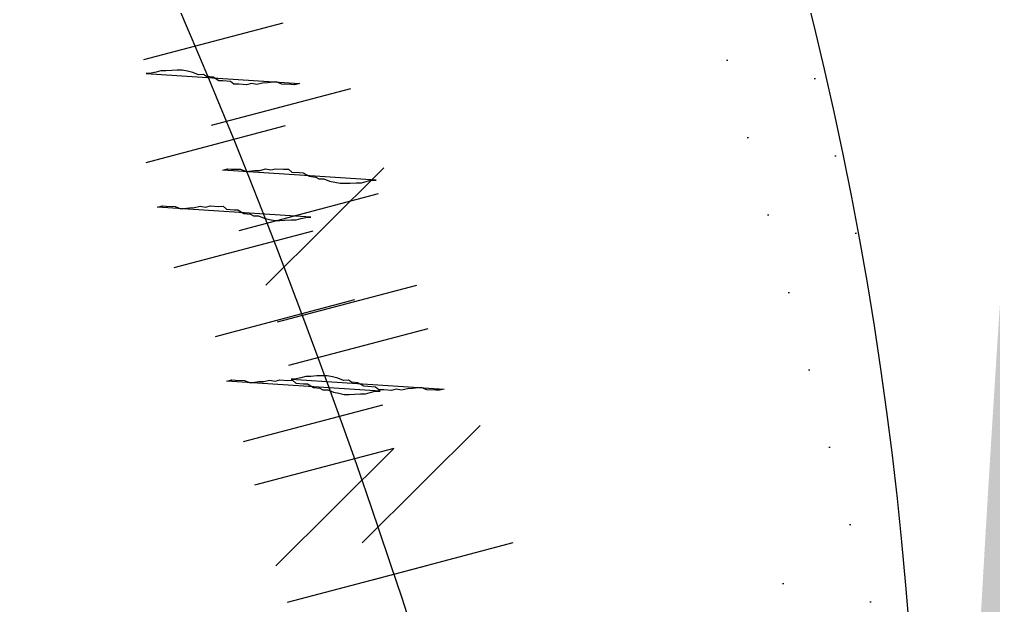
# Model space of a CAD drawing. Extents: x 3694 to 117786, y 20013 to 108631.
# Drawn here: x 83851 to 83987.1, y 31542.3 to 31624.2 of the extents above; entities that cross this region are included whole.
import ezdxf

# ---------------------------------------------------------------- set-up
doc = ezdxf.new("R2010")
doc.units = 0
doc.header["$LTSCALE"] = 1000
doc.header["$MEASUREMENT"] = 0
doc.layers.add('家具', color=253, linetype='Continuous')

msp = doc.modelspace()

# ---------------------------------------------------------------- hatches: boundary and pattern name
at = {"layer": '家具'}
h = msp.add_hatch(dxfattribs=at)
h.set_pattern_fill('DOTS', color=8, scale=335.2800000195158, angle=-90.0000000004169, style=0)
h.set_pattern_definition([(270, (111256.2397079756, 11180.68245890895), (20.9550000011435, -10.47750000076235), [0, -20.95500000121974])])
edge = h.paths.add_edge_path()
edge.add_spline(control_points=[(84027.15511742668, 30063.84951564836), (84028.97912367285, 30072.90548769323), (84030.76252983874, 30081.93599412007), (84036.19782185367, 30110.34287196791), (84039.63169860422, 30129.63373144667), (84045.57456561024, 30168.03593621969), (84048.03003279642, 30187.07571478691), (84052.62666024195, 30231.64739469883), (84054.50219399089, 30257.25210493359), (84059.26090707682, 30334.95599048382), (84061.28600784505, 30388.06087078954), (84068.19805183484, 30468.76317827896), (84071.1403265472, 30495.81551098994), (84077.21640674362, 30536.43465740776), (84079.51927136874, 30549.98101310478), (84084.80170846525, 30577.05204844833), (84087.80540463526, 30590.63939114895), (84095.16473866721, 30620.11476973094), (84099.59971871626, 30635.83967392898), (84107.30690558505, 30661.96974661946), (84110.51664513153, 30672.52040503118), (84113.69237292556, 30682.95887921815)], knot_values=[0.007594318894714291, 0.007594318894714291, 0.007594318894714291, 0.007594318894714291, 1.009331685129112, 1.009331685129112, 3.166903830014817, 3.166903830014817, 5.324475974900523, 5.324475974900523, 8.146713981276132, 8.146713981276132, 13.78698518195698, 13.78698518195698, 16.6071207822974, 16.6071207822974, 18.01718858246761, 18.01718858246761, 19.42725638263783, 19.42725638263783, 21.11840045899928, 21.11840045899928, 22.2881602581128, 22.2881602581128, 22.2881602581128, 22.2881602581128], degree=3, periodic=0)
edge.add_ellipse((82197.12121977049, 31244.76312479645), major_axis=(1412.244489370232, 1412.24448934968), ratio=0.9999999999999818, start_angle=-61.33743676422674, end_angle=-48.55714826964773)
edge.add_ellipse((82197.12121976868, 30996.93237551146), major_axis=(1412.244489349654, -1412.244489370206), ratio=0.9999999999999885, start_angle=48.5571482696466, end_angle=61.33743676426361)
edge.add_spline(control_points=[(84113.69237293181, 31558.73662106225), (84110.51664513799, 31569.17509524913), (84107.3069055916, 31579.72575366104), (84099.59971872343, 31605.85582635098), (84095.16473867482, 31621.58073054846), (84087.80540464369, 31651.05610912888), (84084.80170847401, 31664.64345182852), (84079.51927137827, 31691.71448716945), (84077.21640675348, 31705.26084286524), (84071.14032655783, 31745.87998927956), (84068.19805184573, 31772.93232198815), (84063.1088435566, 31832.35191666405), (84061.26726031283, 31864.61623504642), (84059.54576994648, 31896.48947440436)], knot_values=[0.007594318904541566, 0.007594318904541566, 0.007594318904541566, 0.007594318904541566, 1.177354118008585, 1.177354118008585, 2.868498194319651, 2.868498194319651, 4.278565994361959, 4.278565994361959, 5.688633794404266, 5.688633794404266, 8.508769394488882, 8.508769394488882, 11.91787256770212, 11.91787256770212, 11.91787256770212, 11.91787256770212], degree=3, periodic=0)
edge.add_ellipse((84053.77979636936, 31918.91794967945), major_axis=(16.37502602238737, 16.37502602214906), ratio=0.9999999999995666, start_angle=225.8035234418923, end_angle=239.417541532368, ccw=False)
edge.add_ellipse((83918.20968781575, 32282.87509823796), major_axis=(290.1065513958403, 290.1065513916184), ratio=0.9999999999994232, start_angle=234.5429178462428, end_angle=244.3434878472222, ccw=False)
edge.add_ellipse((84698.50685640321, 31759.47094113641), major_axis=(510.6161812611901, -510.6161812686211), ratio=0.9999999999999988, start_angle=215.5301837112753, end_angle=236.2784491778619)
edge.add_ellipse((88465.50364139216, 31287.66644057351), major_axis=(3173.045961268694, -3173.045961314871), ratio=1, start_angle=220.7753203818918, end_angle=231.6420249032678)
edge.add_ellipse((85006.45974289553, 30385.31873802359), major_axis=(756.0877006840558, 756.0877006730525), ratio=0.9999999999999949, start_angle=113.9930274311128, end_angle=139.4777875760855)
edge.add_ellipse((83926.80302405967, 30275.82137921937), major_axis=(20.77520892334281, -20.77520892364515), ratio=0.999999999999889, start_angle=29.349690518414718, end_angle=107.31395154978779, ccw=False)
edge.add_ellipse((83668.52300488591, 30519.22352959977), major_axis=(269.5263520541502, -269.5263520580726), ratio=0.9999999999999978, start_angle=326.06965526290503, end_angle=363.74867896470926, ccw=False)
edge.add_ellipse((83393.05868661722, 30299.26537327281), major_axis=(269.5447157622294, 269.5447157583069), ratio=0.9999999999729833, start_angle=289.4364312615882, end_angle=291.1525348597326, ccw=False)
edge.add_ellipse((83677.75923026488, 28632.01307467539), major_axis=(1063.437138946659, 1063.437138931183), ratio=0.9999999999999937, start_angle=35.30528515153998, end_angle=42.74492259143477, ccw=False)
edge.add_ellipse((83881.44646173222, 29903.69415923853), major_axis=(153.1024992126795, -153.1024992149076), ratio=0.999999999999859, start_angle=92.70420918075928, end_angle=121.7648417998393, ccw=False)
edge = h.paths.add_edge_path()
edge.add_ellipse((83967.43798243221, 29947.41788496872), major_axis=(59.6212863880511, 59.62128638718345), ratio=0.9999999999999157, start_angle=248.1334738211491, end_angle=277.7178630449272)
edge.add_ellipse((83918.64620866305, 29975.41144803368), major_axis=(99.19644208388807, 99.19644208244446), ratio=0.9999999999997502, start_angle=-79.30676778778508, end_angle=-64.31921627686972)
edge.add_ellipse((83793.84818723201, 31486.22295730763), major_axis=(1116.038544751136, -1116.038544767378), ratio=0.9999999999999984, start_angle=303.32411686118166, end_angle=324.37804893725087, ccw=False)
edge.add_spline(control_points=[(83474.4361509018, 29940.5645157935), (83474.2386856984, 29938.37796613926), (83473.38436068178, 29928.79117081313), (83472.7966154394, 29918.77873062686), (83471.94148317343, 29909.38010908476)], knot_values=[0, 0, 0, 0, 0.2418033642713523, 1.052830296575082, 1.052830296575082, 1.052830296575082, 1.052830296575082], degree=3, periodic=0)
edge.add_ellipse((83434.0292442984, 29912.68040538869), major_axis=(26.90938323546606, 26.90938323507446), ratio=0.9999999999999187, start_angle=238.7767705824798, end_angle=310.27284356007203, ccw=False)
edge.add_ellipse((83764.21182816158, 33919.22290212384), major_axis=(2868.19079716257, -2868.19079720431), ratio=0.999999999999999, start_angle=310.4593117003497, end_angle=318.3404531218047)
edge = h.paths.add_edge_path()
edge.add_ellipse((83967.43798244897, 32294.27761531368), major_axis=(59.62128638720404, -59.6212863880717), ratio=0.9999999999995934, start_angle=82.28213695507955, end_angle=111.8665261788591)
edge.add_ellipse((83764.21182812155, 28322.47259816152), major_axis=(2868.190797204475, 2868.190797162734), ratio=0.9999999999999925, start_angle=41.65954687821016, end_angle=49.54410408661445)
edge.add_ellipse((83433.85297564024, 32328.98011737374), major_axis=(26.90938323507334, -26.90938323546495), ratio=0.9999999999999033, start_angle=49.98346972011012, end_angle=121.3236457343994, ccw=False)
edge.add_spline(control_points=[(83471.7647325996, 32332.28594502531), (83472.10160479127, 32328.58941357072), (83472.37619424162, 32325.15364554651), (83472.62261993198, 32321.89144896292)], knot_values=[0, 0, 0, 0, 0.3189857557440551, 0.3189857557440551, 0.3189857557440551, 0.3189857557440551], degree=3, periodic=0)
edge.add_ellipse((83902.11064115842, 28776.02485493893), major_axis=(2525.631590593394, -2525.631590630149), ratio=0.9999999999999991, start_angle=132.8754075785099, end_angle=141.9062269296692, ccw=False)
edge = h.paths.add_edge_path()
edge.add_ellipse((83753.5508665897, 31858.42556464603), major_axis=(221.1621733467877, -221.1621733500064), ratio=0.9999999999999994, start_angle=219.8560000035077, end_angle=290.9319768433341)
edge.add_ellipse((83844.27380604482, 31598.98349199237), major_axis=(155.4479335059184, -155.4479335081807), ratio=0.9999999999999929, start_angle=231.8281592482279, end_angle=294.8810682384705)
edge.add_ellipse((83220.82232209203, 31223.88327474505), major_axis=(405.3237388022998, 405.3237387964011), ratio=0.9999999999999992, start_angle=285.52623263396157, end_angle=332.11357467867344, ccw=False)
edge.add_ellipse((83930.83496040059, 30642.74064309393), major_axis=(258.8230775317033, 258.8230775279367), ratio=0.9999999999999818, start_angle=80.19826500577827, end_angle=130.5062586859865)
edge.add_ellipse((83656.38910223376, 30409.27637132816), major_axis=(196.0891473893851, -196.0891473922387), ratio=0.9999999999999981, start_angle=154.0384846775883, end_angle=216.6923729745889)
edge.add_ellipse((83742.31999035792, 29953.04518182699), major_axis=(433.6778078819464, 433.6778078756351), ratio=0.999999999999949, start_angle=80.98112304628877, end_angle=109.8781780001218)
edge.add_ellipse((98874.49023999237, 31069.66315227786), major_axis=(11109.22604682503, 11109.22604666336), ratio=0.9999999999995928, start_angle=138.1241672681158, end_angle=138.7143909774701)
edge.add_spline(control_points=[(83196.67458397562, 30051.86996501972), (83203.70190761602, 30051.42830050935), (83210.84735139846, 30051.32810774105), (83218.35348012175, 30051.60857363947)], knot_values=[2.293510373809953, 2.293510373809953, 2.293510373809953, 2.293510373809953, 2.979732802934619, 2.979732802934619, 2.979732802934619, 2.979732802934619], degree=3, periodic=0)
edge.add_spline(control_points=[(83218.35348012175, 30051.60857363947), (83222.57265282645, 30051.76622268945), (83233.92762974976, 30052.49451053924), (83249.9028957067, 30054.55284509757), (83246.24242323764, 30068.29956438962), (83249.98165012314, 30072.0753370373), (83252.75826761083, 30073.65261044333)], knot_values=[2.979732802934619, 2.979732802934619, 2.979732802934619, 2.979732802934619, 3.36545639614831, 3.990521829336836, 4.278466320926378, 4.605763273049225, 4.605763273049225, 4.605763273049225, 4.605763273049225], degree=3, periodic=0)
edge.add_spline(control_points=[(83252.75826761083, 30073.65261044333), (83255.54464780063, 30075.23542960778), (83259.12399357097, 30076.38384293904), (83262.70333934149, 30077.53225627031)], knot_values=[4.605763273049225, 4.605763273049225, 4.605763273049225, 4.605763273049225, 4.934211014792284, 4.934211014792284, 4.934211014792284, 4.934211014792284], degree=3, periodic=0)
edge.add_ellipse((83677.75923026488, 28632.01307467539), major_axis=(1063.437138946965, 1063.437138931489), ratio=0.9999999999998375, start_angle=52.795632896919415, end_angle=61.02050574382298, ccw=False)
edge.add_ellipse((83606.43853596541, 30391.82192870189), major_axis=(212.5834902204784, 212.5834902173847), ratio=0.9999999999999212, start_angle=165.6335501199894, end_angle=198.8130742464472, ccw=False)
edge.add_ellipse((83606.53529219133, 30073.20208772484), major_axis=(217.1797520395243, -217.1797520426849), ratio=0.9999999999998674, start_angle=151.0252170128921, end_angle=192.4102655699839, ccw=False)
edge.add_ellipse((83958.57061230812, 30199.8162238651), major_axis=(331.0872910126342, -331.0872910174525), ratio=0.9999999999999813, start_angle=177.8463850309959, end_angle=203.8962665094932, ccw=False)
edge.add_ellipse((83391.45132926984, 30184.46120221519), major_axis=(308.6143108828238, 308.6143108783327), ratio=0.99999999999966, start_angle=2.0533838449994732, end_angle=10.260448050109005, ccw=False)
edge.add_spline(control_points=[(83688.80962410086, 30503.93519216686), (83697.76162831933, 30496.88594257535), (83720.20407128055, 30479.21365623382), (83710.42763319172, 30542.4570108064), (83733.44099475267, 30577.51144562587), (83760.66692495726, 30637.11177086852), (83728.07013237603, 30702.74252196374), (83747.31235151888, 30784.50807644733), (83763.24835103104, 30871.3387227628), (83822.93104365663, 30907.47544095397), (83831.5542470285, 30963.01912850196), (83864.4119503361, 30951.19898152208), (83865.89797450964, 30968.36456537583), (83866.57851991047, 30977.30063957456)], knot_values=[28.72622828787619, 28.72622828787619, 28.72622828787619, 28.72622828787619, 29.65137003608691, 31.04553471454428, 32.97090723718488, 34.80045963000916, 37.53798117998499, 40.13244696109814, 43.73799823656201, 46.29924793153518, 47.53881564063179, 48.20545028199999, 48.98405692497199, 48.98405692497199, 48.98405692497199, 48.98405692550385], degree=3, periodic=0)
edge.add_ellipse((77579.6898859512, 31139.0403968073), major_axis=(4446.972478297195, 4446.972478232476), ratio=0.9999999999999976, start_angle=-46.47369586912973, end_angle=-42.84626635100496)
edge.add_spline(control_points=[(83864.21607810677, 31375.38545175377), (83862.81395455799, 31389.27132053718), (83859.6371019301, 31413.7790503848), (83816.06914233156, 31444.79300325448), (83795.3408773722, 31513.37248249469), (83759.8912261637, 31577.01717162506), (83771.15279836346, 31648.50423551207), (83734.39387655049, 31671.15767597621), (83702.0344097513, 31758.01166092785), (83701.46360967551, 31736.77296732064)], knot_values=[0, 0, 0, 1.163513729807164e-12, 1.426783815582302, 2.507845637052222, 5.446644405802077, 8.794161911986935, 10.36550993041577, 12.19506232323765, 14.47634677036475, 14.47634677036475, 14.47634677036475, 14.47634677036475], degree=3, periodic=0)
edge.add_ellipse((84094.56320862369, 31991.15514800607), major_axis=(331.0872910126524, -331.0872910174706), ratio=0.9999999999999547, start_angle=233.1899730444863, end_angle=257.9076692015958, ccw=False)
edge.add_ellipse((83779.72798511799, 32193.24123886909), major_axis=(217.1797520395305, -217.179752042691), ratio=0.9999999999999556, start_angle=244.6759739839959, end_angle=286.0610225410798, ccw=False)
edge.add_ellipse((83708.42717162543, 31882.70169803538), major_axis=(212.5834902213945, 212.5834902183008), ratio=0.9999999999956851, start_angle=85.14470269029368, end_angle=91.45268943398088, ccw=False)
edge.add_ellipse((83674.22219581134, 33494.59638257384), major_axis=(983.7752406303243, 983.7752406160079), ratio=0.9999999999998531, start_angle=208.0880272447276, end_angle=218.4118439115923, ccw=False)
edge.add_spline(control_points=[(83269.4992919237, 32163.49652937126), (83263.98926071734, 32165.30407445101), (83258.47922951086, 32167.11161953051), (83255.89064627368, 32170.49494394559)], knot_values=[4.42752981046754, 4.42752981046754, 4.42752981046754, 4.42752981046754, 4.934211014792284, 4.934211014792284, 4.934211014792284, 4.934211014792284], degree=3, periodic=0)
edge.add_ellipse((83748.31931969017, 32290.21585165175), major_axis=(358.3427787335385, -358.3427787387537), ratio=0.999999999999975, start_angle=238.6648212037559, end_angle=277.816367146285)
h = msp.add_hatch(dxfattribs=at)
h.set_pattern_fill('DOTS', color=8, scale=178.8160000104085, angle=-75.1759974043995, style=0)
h.set_pattern_definition([(284.8240025956005, (101930.3206023975, 25839.52536070513), (12.23371532698228, -2.542622527339587), [0, -11.17600000065051])])
edge = h.paths.add_edge_path(flags=17)
edge.add_ellipse((83915.62981252049, 31730.58627199109), major_axis=(23.25952561864903, -23.25952561898754), ratio=0.9999999999999228, start_angle=217.598370494964, end_angle=267.39462829812675, ccw=False)
edge.add_ellipse((83799.73789889604, 31750.4089484049), major_axis=(59.90464916629421, -59.904649167166), ratio=0.9999999999998661, start_angle=350.65844968254294, end_angle=394.3991949743683, ccw=False)
edge.add_ellipse((83849.138360295, 31728.17319147437), major_axis=(32.94986328232057, 32.94986328184105), ratio=0.9999999999998382, start_angle=224.9828587922299, end_angle=289.9024488496004)
edge = h.paths.add_edge_path(flags=17)
edge.add_ellipse((83207.05595517361, 31455.31930615301), major_axis=(481.3748926390635, 481.3748926320582), ratio=0.9999999999840347, start_angle=-26.32292343229813, end_angle=-25.58827127859119)
edge.add_ellipse((83794.32111939648, 31678.83935765269), major_axis=(38.80003682682761, 38.80003682626296), ratio=0.9999999999999831, start_angle=246.3633945223265, end_angle=317.8577408210059, ccw=False)
edge.add_ellipse((83821.56431250731, 31607.61200826323), major_axis=(15.1275844016591, 15.12758440143895), ratio=0.9999999999999909, start_angle=-72.18619439915022, end_angle=64.8217797418078, ccw=False)
edge.add_ellipse((83764.82679824397, 31647.85884447667), major_axis=(64.19840911891373, -64.19840911984801), ratio=0.9999999999999908, start_angle=11.56752916311502, end_angle=61.28906160823021)
edge = h.paths.add_edge_path()
edge.add_ellipse((83592.24240027044, 31627.52820375546), major_axis=(242.0371122325546, 242.0371122290323), ratio=0.9999999999999688, start_angle=-23.32578200306534, end_angle=26.28458598788795)
edge.add_spline(control_points=[(83702.07293561044, 31951.72132660186), (83692.71217799248, 31956.0519338774), (83680.79916457439, 31961.56330215422), (83673.93766403718, 31953.92469717807), (83672.67877563045, 31951.94689659881)], knot_values=[0, 0, 0, 0, 1.42238482592121, 1.810204922351612, 1.810204922351612, 1.810204922351612, 1.810204922351612], degree=3, periodic=0)
edge.add_ellipse((83207.05595517175, 31455.31930614907), major_axis=(481.3748926368416, -481.3748926438469), ratio=0.9999999999996101, start_angle=87.25263749308863, end_angle=91.84549474957328, ccw=False)
edge.add_ellipse((83621.54412058307, 31620.82363230697), major_axis=(216.101930992935, -216.1019309960799), ratio=0.999999999999946, start_angle=66.89079912288321, end_angle=117.98945326683679, ccw=False)
edge.add_ellipse((83489.29364028259, 31518.73533961386), major_axis=(331.3486877307134, -331.3486877355354), ratio=0.9999999999999956, start_angle=389.56745048290304, end_angle=432.4529716565977, ccw=False)
edge.add_ellipse((82955.30205373213, 31231.72734627457), major_axis=(706.3772336421002, 706.3772336318206), ratio=0.999999999999835, start_angle=321.74637887917953, end_angle=324.3508728240508, ccw=False)
edge.add_spline(control_points=[(83947.35334494644, 31349.08077827209), (83950.99127603725, 31349.8726737636), (83961.3402754271, 31354.84629366959), (83961.14337494528, 31366.88940734412), (83961.01044966414, 31375.01957674251)], knot_values=[0, 0, 0, 0, 0.5819764206049407, 1.791185280154921, 1.791185280154921, 1.791185280154921, 1.791185280154921], degree=3, periodic=0)
edge.add_ellipse((83462.2939968181, 31501.17512072726), major_axis=(363.7535715381563, -363.75357154345), ratio=0.9999999999999976, start_angle=30.80422389370577, end_angle=74.43044399808288)
edge = h.paths.add_edge_path()
edge.add_spline(control_points=[(83919.16747991685, 31361.95295412977), (83924.71029890522, 31356.17340090391), (83932.41499391987, 31348.13963775611), (83944.23791630901, 31348.40261977217), (83947.35334494644, 31349.08077827209)], knot_values=[1.791185280154921, 1.791185280154921, 1.791185280154921, 1.791185280154921, 3.069002213139684, 3.567391534373676, 3.567391534373676, 3.567391534373676, 3.567391534373676], degree=3, periodic=0)
edge.add_ellipse((82955.30205373213, 31231.72734627457), major_axis=(706.3772336330672, -706.3772336433472), ratio=0.9999999999993391, start_angle=51.74637887920161, end_angle=54.3508728240713)
edge.add_ellipse((84171.30911121039, 31718.00717255292), major_axis=(281.0686011704004, 281.06860116631), ratio=0.9999999999999862, start_angle=145.8922033348512, end_angle=189.5904192882054, ccw=False)
edge.add_ellipse((84134.95931668357, 31878.80923212507), major_axis=(300.7962628500164, -300.7962628543937), ratio=0.9999999999999934, start_angle=220.3807436132537, end_angle=258.6817611968143, ccw=False)
edge.add_ellipse((83207.05595517175, 31455.31930614907), major_axis=(481.3748926436614, 481.3748926366562), ratio=0.9999999999988527, start_angle=-2.747362506916546, end_angle=1.845494749579979)
edge.add_spline(control_points=[(83672.67877563045, 31951.94689659881), (83670.7682956029, 31948.94540060849), (83666.44093490654, 31937.43746561979), (83665.9334028257, 31927.13565536305), (83665.59291166172, 31920.22441664818)], knot_values=[1.810204922351612, 1.810204922351612, 1.810204922351612, 1.810204922351612, 2.398757922429805, 3.598446597238173, 3.598446597238173, 3.598446597238173, 3.598446597238173], degree=3, periodic=0)
edge.add_ellipse((84053.761270296, 31900.89123252807), major_axis=(274.8167086033953, 274.816708599396), ratio=0.9999999999999963, start_angle=132.1486721113125, end_angle=176.9724953827164)
edge.add_ellipse((84068.80572461258, 31626.93712479176), major_axis=(215.1838922624627, 215.1838922593312), ratio=0.9999999999999789, start_angle=132.3564968236814, end_angle=195.5463068146161)

# ---------------------------------------------------------------- linework, layer by layer
at = {"layer": '家具', "color": 8, "linetype": 'Continuous'}
for p, q in [((83868.3762204216, 31618.58634015521, 1.41431932393393e-09), (83887.83815218111, 31623.73712751903, 1.41431932393393e-09)), ((83868.3762204216, 31618.58634015521, 1.41431932393393e-09), (83887.83815218111, 31623.73712751903, 1.41431932393393e-09)), ((83868.3762204216, 31618.58634015521, 1.41431932393393e-09), (83887.83815218111, 31623.73712751903, 1.41431932393393e-09)), ((83868.3762204216, 31618.58634015521, 1.41431932393393e-09), (83887.83815218111, 31623.73712751903, 1.41431932393393e-09)), ((83897.21881358713, 31614.5213601016, 1.41431932393393e-09), (83877.75688182775, 31609.37057273759, 1.41431932393393e-09)), ((83897.21881358713, 31614.5213601016, 1.41431932393393e-09), (83877.75688182775, 31609.37057273759, 1.41431932393393e-09)), ((83897.21881358713, 31614.5213601016, 1.41431932393393e-09), (83877.75688182775, 31609.37057273759, 1.41431932393393e-09)), ((83897.21881358713, 31614.5213601016, 1.41431932393393e-09), (83877.75688182775, 31609.37057273759, 1.41431932393393e-09)), ((83888.09674341847, 31609.32728561013, 1.41431932393393e-09), (83868.63481165897, 31604.17649824632, 1.41431932393393e-09)), ((83888.09674341847, 31609.32728561013, 1.41431932393393e-09), (83868.63481165897, 31604.17649824632, 1.41431932393393e-09)), ((83888.09674341847, 31609.32728561013, 1.41431932393393e-09), (83868.63481165897, 31604.17649824632, 1.41431932393393e-09)), ((83888.09674341847, 31609.32728561013, 1.41431932393393e-09), (83868.63481165897, 31604.17649824632, 1.41431932393393e-09)), ((83901.86716449332, 31603.44681926878, 1.41431932393393e-09), (83885.37899636719, 31587.05984978133, 1.41431932393393e-09)), ((83901.86716449332, 31603.44681926878, 1.41431932393393e-09), (83885.37899636719, 31587.05984978133, 1.41431932393393e-09)), ((83901.86716449332, 31603.44681926878, 1.41431932393393e-09), (83885.37899636719, 31587.05984978133, 1.41431932393393e-09)), ((83901.1075814153, 31599.82789117099, 1.41431932393393e-09), (83881.64564965581, 31594.67710380695, 1.41431932393393e-09)), ((83901.1075814153, 31599.82789117099, 1.41431932393393e-09), (83881.64564965581, 31594.67710380695, 1.41431932393393e-09)), ((83901.1075814153, 31599.82789117099, 1.41431932393393e-09), (83881.64564965581, 31594.67710380695, 1.41431932393393e-09)), ((83901.1075814153, 31599.82789117099, 1.41431932393393e-09), (83881.64564965581, 31594.67710380695, 1.41431932393393e-09)), ((83891.98551124663, 31594.63381667949, 1.41431932393393e-09), (83872.52357948713, 31589.48302931567, 1.41431932393393e-09)), ((83891.98551124663, 31594.63381667949, 1.41431932393393e-09), (83872.52357948713, 31589.48302931567, 1.41431932393393e-09)), ((83891.98551124663, 31594.63381667949, 1.41431932393393e-09), (83872.52357948713, 31589.48302931567, 1.41431932393393e-09)), ((83891.98551124663, 31594.63381667949, 1.41431932393393e-09), (83872.52357948713, 31589.48302931567, 1.41431932393393e-09)), ((83887.02635696066, 31581.94666240409, 1.41431932393393e-09), (83906.48828872017, 31587.09744976791, 1.41431932393393e-09)), ((83887.02635696066, 31581.94666240409, 1.41431932393393e-09), (83906.48828872017, 31587.09744976791, 1.41431932393393e-09)), ((83887.02635696066, 31581.94666240409, 1.41431932393393e-09), (83906.48828872017, 31587.09744976791, 1.41431932393393e-09)), ((83887.02635696066, 31581.94666240409, 1.41431932393393e-09), (83906.48828872017, 31587.09744976791, 1.41431932393393e-09)), ((83897.78859113049, 31585.02874601475, 1.41431932393393e-09), (83878.32665937098, 31579.87795865094, 1.41431932393393e-09)), ((83897.78859113049, 31585.02874601475, 1.41431932393393e-09), (83878.32665937098, 31579.87795865094, 1.41431932393393e-09)), ((83897.78859113049, 31585.02874601475, 1.41431932393393e-09), (83878.32665937098, 31579.87795865094, 1.41431932393393e-09)), ((83897.78859113049, 31585.02874601475, 1.41431932393393e-09), (83878.32665937098, 31579.87795865094, 1.41431932393393e-09)), ((83888.62761430164, 31575.8964104915, 1.41431932393393e-09), (83908.08954606115, 31581.04719785531, 1.41431932393393e-09)), ((83888.62761430164, 31575.8964104915, 1.41431932393393e-09), (83908.08954606115, 31581.04719785531, 1.41431932393393e-09)), ((83888.62761430164, 31575.8964104915, 1.41431932393393e-09), (83908.08954606115, 31581.04719785531, 1.41431932393393e-09)), ((83888.62761430164, 31575.8964104915, 1.41431932393393e-09), (83908.08954606115, 31581.04719785531, 1.41431932393393e-09)), ((83901.67735895854, 31570.33527708414, 1.41431932393393e-09), (83882.21542719913, 31565.18448972036, 1.41431932393393e-09)), ((83901.67735895854, 31570.33527708414, 1.41431932393393e-09), (83882.21542719913, 31565.18448972036, 1.41431932393393e-09)), ((83901.67735895854, 31570.33527708414, 1.41431932393393e-09), (83882.21542719913, 31565.18448972036, 1.41431932393393e-09)), ((83901.67735895854, 31570.33527708414, 1.41431932393393e-09), (83882.21542719913, 31565.18448972036, 1.41431932393393e-09)), ((83915.33325794186, 31567.47540198592, 1.41431932393393e-09), (83898.84508981573, 31551.08843249866, 1.41431932393393e-09)), ((83915.33325794186, 31567.47540198592, 1.41431932393393e-09), (83898.84508981573, 31551.08843249866, 1.41431932393393e-09)), ((83915.33325794186, 31567.47540198592, 1.41431932393393e-09), (83898.84508981573, 31551.08843249866, 1.41431932393393e-09)), ((83903.27861629949, 31564.28502517156, 1.41431932393393e-09), (83883.81668454008, 31559.13423780774, 1.41431932393393e-09)), ((83903.27861629949, 31564.28502517156, 1.41431932393393e-09), (83883.81668454008, 31559.13423780774, 1.41431932393393e-09)), ((83903.27861629949, 31564.28502517156, 1.41431932393393e-09), (83883.81668454008, 31559.13423780774, 1.41431932393393e-09)), ((83903.27861629949, 31564.28502517156, 1.41431932393393e-09), (83883.81668454008, 31559.13423780774, 1.41431932393393e-09)), ((83903.27861629949, 31564.28502517156, 1.41431932393393e-09), (83886.79044817336, 31547.89805568429, 1.41431932393393e-09)), ((83903.27861629949, 31564.28502517156, 1.41431932393393e-09), (83886.79044817336, 31547.89805568429, 1.41431932393393e-09)), ((83903.27861629949, 31564.28502517156, 1.41431932393393e-09), (83886.79044817336, 31547.89805568429, 1.41431932393393e-09)), ((83900.4924504092, 31545.97524512123, 1.41431932393393e-09), (83919.95438216864, 31551.12603248523, 1.41431932393393e-09)), ((83900.4924504092, 31545.97524512123, 1.41431932393393e-09), (83919.95438216864, 31551.12603248523, 1.41431932393393e-09)), ((83900.4924504092, 31545.97524512123, 1.41431932393393e-09), (83919.95438216864, 31551.12603248523, 1.41431932393393e-09)), ((83900.4924504092, 31545.97524512123, 1.41431932393393e-09), (83919.95438216864, 31551.12603248523, 1.41431932393393e-09)), ((83888.43780876683, 31542.78486830705, 1.41431932393393e-09), (83907.89974052634, 31547.93565567087, 1.41431932393393e-09)), ((83888.43780876683, 31542.78486830705, 1.41431932393393e-09), (83907.89974052634, 31547.93565567087, 1.41431932393393e-09)), ((83888.43780876683, 31542.78486830705, 1.41431932393393e-09), (83907.89974052634, 31547.93565567087, 1.41431932393393e-09)), ((83888.43780876683, 31542.78486830705, 1.41431932393393e-09), (83907.89974052634, 31547.93565567087, 1.41431932393393e-09))]:
    msp.add_line(p, q, dxfattribs=at)
for points in [[(83890.08242872007, 31615.25726730261), (83889.42208693993, 31615.08250150137), (83888.88313915448, 31615.11651259565), (83887.64015813851, 31615.14084333361), (83886.84874200751, 31615.46133386756), (83885.65031676355, 31615.32080791154), (83884.94628353306, 31615.31112755524), (83884.12085630778, 31615.09267030385), (83883.37336037807, 31615.247211071), (83882.71301859793, 31615.07244526979), (83881.635123027, 31615.14046745791), (83880.93108979664, 31615.13078710177), (83880.46984455557, 31615.53866053627), (83879.39194898476, 31615.6066827246), (83878.8530011993, 31615.64069381866), (83878.01789361791, 31616.12626979775), (83877.10508349203, 31616.23798343625), (83876.68752970133, 31616.48077142577), (83875.98349647084, 31616.47109106947), (83875.19208033972, 31616.79158160345), (83874.44435565898, 31616.94698669227), (83873.6966309782, 31617.10239178111), (83872.99259774771, 31617.09271142501), (83872.28856451722, 31617.08303106891), (83871.42031016345, 31617.0298880134), (83870.71627693296, 31617.0202076573), (83870.05593515272, 31616.84544185605), (83869.39559337258, 31616.67067605481), (83868.69156014209, 31616.66099569872)], [(83890.08242872007, 31615.25726730261), (83889.42208693993, 31615.08250150137), (83888.88313915448, 31615.11651259565), (83887.64015813851, 31615.14084333361), (83886.84874200751, 31615.46133386756), (83885.65031676355, 31615.32080791154), (83884.94628353306, 31615.31112755524), (83884.12085630778, 31615.09267030385), (83883.37336037807, 31615.247211071), (83882.71301859793, 31615.07244526979), (83881.635123027, 31615.14046745791), (83880.93108979664, 31615.13078710177), (83880.46984455557, 31615.53866053627), (83879.39194898476, 31615.6066827246), (83878.8530011993, 31615.64069381866), (83878.01789361791, 31616.12626979775), (83877.10508349203, 31616.23798343625), (83876.68752970133, 31616.48077142577), (83875.98349647084, 31616.47109106947), (83875.19208033972, 31616.79158160345), (83874.44435565898, 31616.94698669227), (83873.6966309782, 31617.10239178111), (83872.99259774771, 31617.09271142501), (83872.28856451722, 31617.08303106891), (83871.42031016345, 31617.0298880134), (83870.71627693296, 31617.0202076573), (83870.05593515272, 31616.84544185605), (83869.39559337258, 31616.67067605481), (83868.69156014209, 31616.66099569872)], [(83890.08242872007, 31615.25726730261), (83889.42208693993, 31615.08250150137), (83888.88313915448, 31615.11651259565), (83887.64015813851, 31615.14084333361), (83886.84874200751, 31615.46133386756), (83885.65031676355, 31615.32080791154), (83884.94628353306, 31615.31112755524), (83884.12085630778, 31615.09267030385), (83883.37336037807, 31615.247211071), (83882.71301859793, 31615.07244526979), (83881.635123027, 31615.14046745791), (83880.93108979664, 31615.13078710177), (83880.46984455557, 31615.53866053627), (83879.39194898476, 31615.6066827246), (83878.8530011993, 31615.64069381866), (83878.01789361791, 31616.12626979775), (83877.10508349203, 31616.23798343625), (83876.68752970133, 31616.48077142577), (83875.98349647084, 31616.47109106947), (83875.19208033972, 31616.79158160345), (83874.44435565898, 31616.94698669227), (83873.6966309782, 31617.10239178111), (83872.99259774771, 31617.09271142501), (83872.28856451722, 31617.08303106891), (83871.42031016345, 31617.0298880134), (83870.71627693296, 31617.0202076573), (83870.05593515272, 31616.84544185605), (83869.39559337258, 31616.67067605481), (83868.69156014209, 31616.66099569872)], [(83890.08242872007, 31615.25726730261), (83889.42208693993, 31615.08250150137), (83888.88313915448, 31615.11651259565), (83887.64015813851, 31615.14084333361), (83886.84874200751, 31615.46133386756), (83885.65031676355, 31615.32080791154), (83884.94628353306, 31615.31112755524), (83884.12085630778, 31615.09267030385), (83883.37336037807, 31615.247211071), (83882.71301859793, 31615.07244526979), (83881.635123027, 31615.14046745791), (83880.93108979664, 31615.13078710177), (83880.46984455557, 31615.53866053627), (83879.39194898476, 31615.6066827246), (83878.8530011993, 31615.64069381866), (83878.01789361791, 31616.12626979775), (83877.10508349203, 31616.23798343625), (83876.68752970133, 31616.48077142577), (83875.98349647084, 31616.47109106947), (83875.19208033972, 31616.79158160345), (83874.44435565898, 31616.94698669227), (83873.6966309782, 31617.10239178111), (83872.99259774771, 31617.09271142501), (83872.28856451722, 31617.08303106891), (83871.42031016345, 31617.0298880134), (83870.71627693296, 31617.0202076573), (83870.05593515272, 31616.84544185605), (83869.39559337258, 31616.67067605481), (83868.69156014209, 31616.66099569872)], [(83879.40137311685, 31603.15696402337), (83880.06171489712, 31603.33172982461), (83880.60066268247, 31603.29771873055), (83881.8436436984, 31603.27338799259), (83882.63505982954, 31602.95289745864), (83883.83434939513, 31603.09365216579), (83884.53838262564, 31603.1033325219), (83885.3638098508, 31603.32178977352), (83886.1113057805, 31603.16724900611), (83886.77164756074, 31603.34201480734), (83887.84954313157, 31603.27399261923), (83888.55357636206, 31603.28367297533), (83889.01482160314, 31602.87579954087), (83890.09185285227, 31602.8075486016), (83890.63080063775, 31602.77353750735), (83891.46590821914, 31602.28796152845), (83892.37871834492, 31602.17624788976), (83892.79627213562, 31601.93345990041), (83893.5003053661, 31601.94314025651), (83894.29172149723, 31601.62264972255), (83895.03944617797, 31601.46724463371), (83895.7871708587, 31601.31183954486), (83896.49120408921, 31601.321519901), (83897.1952373197, 31601.33120025729), (83898.06435599526, 31601.38457206374), (83898.76838922575, 31601.39425241984), (83899.42873100586, 31601.56901822108), (83900.0890727861, 31601.74378402232), (83900.79310601662, 31601.75346437839)], [(83879.40137311685, 31603.15696402337), (83880.06171489712, 31603.33172982461), (83880.60066268247, 31603.29771873055), (83881.8436436984, 31603.27338799259), (83882.63505982954, 31602.95289745864), (83883.83434939513, 31603.09365216579), (83884.53838262564, 31603.1033325219), (83885.3638098508, 31603.32178977352), (83886.1113057805, 31603.16724900611), (83886.77164756074, 31603.34201480734), (83887.84954313157, 31603.27399261923), (83888.55357636206, 31603.28367297533), (83889.01482160314, 31602.87579954087), (83890.09185285227, 31602.8075486016), (83890.63080063775, 31602.77353750735), (83891.46590821914, 31602.28796152845), (83892.37871834492, 31602.17624788976), (83892.79627213562, 31601.93345990041), (83893.5003053661, 31601.94314025651), (83894.29172149723, 31601.62264972255), (83895.03944617797, 31601.46724463371), (83895.7871708587, 31601.31183954486), (83896.49120408921, 31601.321519901), (83897.1952373197, 31601.33120025729), (83898.06435599526, 31601.38457206374), (83898.76838922575, 31601.39425241984), (83899.42873100586, 31601.56901822108), (83900.0890727861, 31601.74378402232), (83900.79310601662, 31601.75346437839)], [(83879.40137311685, 31603.15696402337), (83880.06171489712, 31603.33172982461), (83880.60066268247, 31603.29771873055), (83881.8436436984, 31603.27338799259), (83882.63505982954, 31602.95289745864), (83883.83434939513, 31603.09365216579), (83884.53838262564, 31603.1033325219), (83885.3638098508, 31603.32178977352), (83886.1113057805, 31603.16724900611), (83886.77164756074, 31603.34201480734), (83887.84954313157, 31603.27399261923), (83888.55357636206, 31603.28367297533), (83889.01482160314, 31602.87579954087), (83890.09185285227, 31602.8075486016), (83890.63080063775, 31602.77353750735), (83891.46590821914, 31602.28796152845), (83892.37871834492, 31602.17624788976), (83892.79627213562, 31601.93345990041), (83893.5003053661, 31601.94314025651), (83894.29172149723, 31601.62264972255), (83895.03944617797, 31601.46724463371), (83895.7871708587, 31601.31183954486), (83896.49120408921, 31601.321519901), (83897.1952373197, 31601.33120025729), (83898.06435599526, 31601.38457206374), (83898.76838922575, 31601.39425241984), (83899.42873100586, 31601.56901822108), (83900.0890727861, 31601.74378402232), (83900.79310601662, 31601.75346437839)], [(83879.40137311685, 31603.15696402337), (83880.06171489712, 31603.33172982461), (83880.60066268247, 31603.29771873055), (83881.8436436984, 31603.27338799259), (83882.63505982954, 31602.95289745864), (83883.83434939513, 31603.09365216579), (83884.53838262564, 31603.1033325219), (83885.3638098508, 31603.32178977352), (83886.1113057805, 31603.16724900611), (83886.77164756074, 31603.34201480734), (83887.84954313157, 31603.27399261923), (83888.55357636206, 31603.28367297533), (83889.01482160314, 31602.87579954087), (83890.09185285227, 31602.8075486016), (83890.63080063775, 31602.77353750735), (83891.46590821914, 31602.28796152845), (83892.37871834492, 31602.17624788976), (83892.79627213562, 31601.93345990041), (83893.5003053661, 31601.94314025651), (83894.29172149723, 31601.62264972255), (83895.03944617797, 31601.46724463371), (83895.7871708587, 31601.31183954486), (83896.49120408921, 31601.321519901), (83897.1952373197, 31601.33120025729), (83898.06435599526, 31601.38457206374), (83898.76838922575, 31601.39425241984), (83899.42873100586, 31601.56901822108), (83900.0890727861, 31601.74378402232), (83900.79310601662, 31601.75346437839)], [(83870.27930294821, 31597.96288953209), (83870.93964472835, 31598.13765533333), (83871.47859251383, 31598.10364423908), (83872.72157352977, 31598.07931350113), (83873.5129896608, 31597.75882296737), (83874.71227922647, 31597.89957767433), (83875.41631245687, 31597.90925803062), (83876.24173968214, 31598.12771528202), (83876.98923561187, 31597.97317451483), (83877.64957739209, 31598.14794031607), (83878.72747296293, 31598.07991812776), (83879.43150619342, 31598.08959848406), (83879.89275143437, 31597.6817250496), (83880.96978268353, 31597.61347411013), (83881.50873046901, 31597.57946301607), (83882.34383805036, 31597.09388703717), (83883.25664817628, 31596.98217339849), (83883.67420196693, 31596.73938540914), (83884.37823519742, 31596.74906576523), (83885.16965132854, 31596.42857523128), (83885.9173760093, 31596.27317014243), (83886.66510069004, 31596.11776505359), (83887.36913392055, 31596.12744540972), (83888.07316715104, 31596.13712576601), (83888.94228582658, 31596.19049757246), (83889.64631905706, 31596.20017792857), (83890.3066608372, 31596.37494372981), (83890.96700261744, 31596.54970953105), (83891.67103584783, 31596.55938988712)], [(83870.27930294821, 31597.96288953209), (83870.93964472835, 31598.13765533333), (83871.47859251383, 31598.10364423908), (83872.72157352977, 31598.07931350113), (83873.5129896608, 31597.75882296737), (83874.71227922647, 31597.89957767433), (83875.41631245687, 31597.90925803062), (83876.24173968214, 31598.12771528202), (83876.98923561187, 31597.97317451483), (83877.64957739209, 31598.14794031607), (83878.72747296293, 31598.07991812776), (83879.43150619342, 31598.08959848406), (83879.89275143437, 31597.6817250496), (83880.96978268353, 31597.61347411013), (83881.50873046901, 31597.57946301607), (83882.34383805036, 31597.09388703717), (83883.25664817628, 31596.98217339849), (83883.67420196693, 31596.73938540914), (83884.37823519742, 31596.74906576523), (83885.16965132854, 31596.42857523128), (83885.9173760093, 31596.27317014243), (83886.66510069004, 31596.11776505359), (83887.36913392055, 31596.12744540972), (83888.07316715104, 31596.13712576601), (83888.94228582658, 31596.19049757246), (83889.64631905706, 31596.20017792857), (83890.3066608372, 31596.37494372981), (83890.96700261744, 31596.54970953105), (83891.67103584783, 31596.55938988712)], [(83870.27930294821, 31597.96288953209), (83870.93964472835, 31598.13765533333), (83871.47859251383, 31598.10364423908), (83872.72157352977, 31598.07931350113), (83873.5129896608, 31597.75882296737), (83874.71227922647, 31597.89957767433), (83875.41631245687, 31597.90925803062), (83876.24173968214, 31598.12771528202), (83876.98923561187, 31597.97317451483), (83877.64957739209, 31598.14794031607), (83878.72747296293, 31598.07991812776), (83879.43150619342, 31598.08959848406), (83879.89275143437, 31597.6817250496), (83880.96978268353, 31597.61347411013), (83881.50873046901, 31597.57946301607), (83882.34383805036, 31597.09388703717), (83883.25664817628, 31596.98217339849), (83883.67420196693, 31596.73938540914), (83884.37823519742, 31596.74906576523), (83885.16965132854, 31596.42857523128), (83885.9173760093, 31596.27317014243), (83886.66510069004, 31596.11776505359), (83887.36913392055, 31596.12744540972), (83888.07316715104, 31596.13712576601), (83888.94228582658, 31596.19049757246), (83889.64631905706, 31596.20017792857), (83890.3066608372, 31596.37494372981), (83890.96700261744, 31596.54970953105), (83891.67103584783, 31596.55938988712)], [(83870.27930294821, 31597.96288953209), (83870.93964472835, 31598.13765533333), (83871.47859251383, 31598.10364423908), (83872.72157352977, 31598.07931350113), (83873.5129896608, 31597.75882296737), (83874.71227922647, 31597.89957767433), (83875.41631245687, 31597.90925803062), (83876.24173968214, 31598.12771528202), (83876.98923561187, 31597.97317451483), (83877.64957739209, 31598.14794031607), (83878.72747296293, 31598.07991812776), (83879.43150619342, 31598.08959848406), (83879.89275143437, 31597.6817250496), (83880.96978268353, 31597.61347411013), (83881.50873046901, 31597.57946301607), (83882.34383805036, 31597.09388703717), (83883.25664817628, 31596.98217339849), (83883.67420196693, 31596.73938540914), (83884.37823519742, 31596.74906576523), (83885.16965132854, 31596.42857523128), (83885.9173760093, 31596.27317014243), (83886.66510069004, 31596.11776505359), (83887.36913392055, 31596.12744540972), (83888.07316715104, 31596.13712576601), (83888.94228582658, 31596.19049757246), (83889.64631905706, 31596.20017792857), (83890.3066608372, 31596.37494372981), (83890.96700261744, 31596.54970953105), (83891.67103584783, 31596.55938988712)], [(83879.97115066009, 31573.66434993675), (83880.63149244033, 31573.83911573799), (83881.1704402258, 31573.80510464374), (83882.41342124164, 31573.78077390575), (83883.20483737277, 31573.46028337199), (83884.40412693836, 31573.60103807898), (83885.10816016885, 31573.61071843528), (83885.93358739416, 31573.82917568667), (83886.68108332387, 31573.67463491949), (83887.34142510398, 31573.84940072072), (83888.41932067493, 31573.78137853242), (83889.1233539053, 31573.79105888871), (83889.58459914633, 31573.38318545422), (83890.66163039551, 31573.31493451479), (83891.20057818099, 31573.28092342073), (83892.03568576237, 31572.7953474418), (83892.94849588812, 31572.68363380314), (83893.36604967891, 31572.44084581379), (83894.07008290934, 31572.45052616989), (83894.86149904046, 31572.1300356359), (83895.6092237213, 31571.97463054709), (83896.35694840204, 31571.81922545824), (83897.06098163257, 31571.82890581435), (83897.76501486293, 31571.83858617067), (83898.6341335385, 31571.89195797712), (83899.33816676898, 31571.90163833322), (83899.99850854922, 31572.07640413446), (83900.65885032933, 31572.25116993567), (83901.36288355982, 31572.2608502918)], [(83879.97115066009, 31573.66434993675), (83880.63149244033, 31573.83911573799), (83881.1704402258, 31573.80510464374), (83882.41342124164, 31573.78077390575), (83883.20483737277, 31573.46028337199), (83884.40412693836, 31573.60103807898), (83885.10816016885, 31573.61071843528), (83885.93358739416, 31573.82917568667), (83886.68108332387, 31573.67463491949), (83887.34142510398, 31573.84940072072), (83888.41932067493, 31573.78137853242), (83889.1233539053, 31573.79105888871), (83889.58459914633, 31573.38318545422), (83890.66163039551, 31573.31493451479), (83891.20057818099, 31573.28092342073), (83892.03568576237, 31572.7953474418), (83892.94849588812, 31572.68363380314), (83893.36604967891, 31572.44084581379), (83894.07008290934, 31572.45052616989), (83894.86149904046, 31572.1300356359), (83895.6092237213, 31571.97463054709), (83896.35694840204, 31571.81922545824), (83897.06098163257, 31571.82890581435), (83897.76501486293, 31571.83858617067), (83898.6341335385, 31571.89195797712), (83899.33816676898, 31571.90163833322), (83899.99850854922, 31572.07640413446), (83900.65885032933, 31572.25116993567), (83901.36288355982, 31572.2608502918)], [(83879.97115066009, 31573.66434993675), (83880.63149244033, 31573.83911573799), (83881.1704402258, 31573.80510464374), (83882.41342124164, 31573.78077390575), (83883.20483737277, 31573.46028337199), (83884.40412693836, 31573.60103807898), (83885.10816016885, 31573.61071843528), (83885.93358739416, 31573.82917568667), (83886.68108332387, 31573.67463491949), (83887.34142510398, 31573.84940072072), (83888.41932067493, 31573.78137853242), (83889.1233539053, 31573.79105888871), (83889.58459914633, 31573.38318545422), (83890.66163039551, 31573.31493451479), (83891.20057818099, 31573.28092342073), (83892.03568576237, 31572.7953474418), (83892.94849588812, 31572.68363380314), (83893.36604967891, 31572.44084581379), (83894.07008290934, 31572.45052616989), (83894.86149904046, 31572.1300356359), (83895.6092237213, 31571.97463054709), (83896.35694840204, 31571.81922545824), (83897.06098163257, 31571.82890581435), (83897.76501486293, 31571.83858617067), (83898.6341335385, 31571.89195797712), (83899.33816676898, 31571.90163833322), (83899.99850854922, 31572.07640413446), (83900.65885032933, 31572.25116993567), (83901.36288355982, 31572.2608502918)], [(83879.97115066009, 31573.66434993675), (83880.63149244033, 31573.83911573799), (83881.1704402258, 31573.80510464374), (83882.41342124164, 31573.78077390575), (83883.20483737277, 31573.46028337199), (83884.40412693836, 31573.60103807898), (83885.10816016885, 31573.61071843528), (83885.93358739416, 31573.82917568667), (83886.68108332387, 31573.67463491949), (83887.34142510398, 31573.84940072072), (83888.41932067493, 31573.78137853242), (83889.1233539053, 31573.79105888871), (83889.58459914633, 31573.38318545422), (83890.66163039551, 31573.31493451479), (83891.20057818099, 31573.28092342073), (83892.03568576237, 31572.7953474418), (83892.94849588812, 31572.68363380314), (83893.36604967891, 31572.44084581379), (83894.07008290934, 31572.45052616989), (83894.86149904046, 31572.1300356359), (83895.6092237213, 31571.97463054709), (83896.35694840204, 31571.81922545824), (83897.06098163257, 31571.82890581435), (83897.76501486293, 31571.83858617067), (83898.6341335385, 31571.89195797712), (83899.33816676898, 31571.90163833322), (83899.99850854922, 31572.07640413446), (83900.65885032933, 31572.25116993567), (83901.36288355982, 31572.2608502918)], [(83910.33382260003, 31572.56733763889), (83909.6734808198, 31572.39257183766), (83909.13453303445, 31572.42658293194), (83907.89155201847, 31572.45091366989), (83907.10013588739, 31572.77140420365), (83905.90171064355, 31572.63087824763), (83905.19767741306, 31572.6211978915), (83904.37225018778, 31572.40274063991), (83903.62475425804, 31572.55728140709), (83902.96441247793, 31572.38251560586), (83901.886516907, 31572.45053779416), (83901.18248367647, 31572.44085743809), (83900.72123843557, 31572.84873087255), (83899.64334286461, 31572.91675306086), (83899.10439507927, 31572.95076415492), (83898.26928749781, 31573.43634013381), (83897.356477372, 31573.5480537725), (83896.93892358134, 31573.79084176186), (83896.23489035085, 31573.78116140576), (83895.44347421972, 31574.10165193974), (83894.69574953898, 31574.25705702856), (83893.9480248582, 31574.4124621174), (83893.2439916277, 31574.4027817613), (83892.53995839719, 31574.39310140501), (83891.67170404334, 31574.33995834968), (83890.96767081285, 31574.33027799358), (83890.30732903269, 31574.15551219234), (83889.64698725258, 31573.9807463911), (83888.94295402209, 31573.97106603481)], [(83910.33382260003, 31572.56733763889), (83909.6734808198, 31572.39257183766), (83909.13453303445, 31572.42658293194), (83907.89155201847, 31572.45091366989), (83907.10013588739, 31572.77140420365), (83905.90171064355, 31572.63087824763), (83905.19767741306, 31572.6211978915), (83904.37225018778, 31572.40274063991), (83903.62475425804, 31572.55728140709), (83902.96441247793, 31572.38251560586), (83901.886516907, 31572.45053779416), (83901.18248367647, 31572.44085743809), (83900.72123843557, 31572.84873087255), (83899.64334286461, 31572.91675306086), (83899.10439507927, 31572.95076415492), (83898.26928749781, 31573.43634013381), (83897.356477372, 31573.5480537725), (83896.93892358134, 31573.79084176186), (83896.23489035085, 31573.78116140576), (83895.44347421972, 31574.10165193974), (83894.69574953898, 31574.25705702856), (83893.9480248582, 31574.4124621174), (83893.2439916277, 31574.4027817613), (83892.53995839719, 31574.39310140501), (83891.67170404334, 31574.33995834968), (83890.96767081285, 31574.33027799358), (83890.30732903269, 31574.15551219234), (83889.64698725258, 31573.9807463911), (83888.94295402209, 31573.97106603481)], [(83910.33382260003, 31572.56733763889), (83909.6734808198, 31572.39257183766), (83909.13453303445, 31572.42658293194), (83907.89155201847, 31572.45091366989), (83907.10013588739, 31572.77140420365), (83905.90171064355, 31572.63087824763), (83905.19767741306, 31572.6211978915), (83904.37225018778, 31572.40274063991), (83903.62475425804, 31572.55728140709), (83902.96441247793, 31572.38251560586), (83901.886516907, 31572.45053779416), (83901.18248367647, 31572.44085743809), (83900.72123843557, 31572.84873087255), (83899.64334286461, 31572.91675306086), (83899.10439507927, 31572.95076415492), (83898.26928749781, 31573.43634013381), (83897.356477372, 31573.5480537725), (83896.93892358134, 31573.79084176186), (83896.23489035085, 31573.78116140576), (83895.44347421972, 31574.10165193974), (83894.69574953898, 31574.25705702856), (83893.9480248582, 31574.4124621174), (83893.2439916277, 31574.4027817613), (83892.53995839719, 31574.39310140501), (83891.67170404334, 31574.33995834968), (83890.96767081285, 31574.33027799358), (83890.30732903269, 31574.15551219234), (83889.64698725258, 31573.9807463911), (83888.94295402209, 31573.97106603481)], [(83910.33382260003, 31572.56733763889), (83909.6734808198, 31572.39257183766), (83909.13453303445, 31572.42658293194), (83907.89155201847, 31572.45091366989), (83907.10013588739, 31572.77140420365), (83905.90171064355, 31572.63087824763), (83905.19767741306, 31572.6211978915), (83904.37225018778, 31572.40274063991), (83903.62475425804, 31572.55728140709), (83902.96441247793, 31572.38251560586), (83901.886516907, 31572.45053779416), (83901.18248367647, 31572.44085743809), (83900.72123843557, 31572.84873087255), (83899.64334286461, 31572.91675306086), (83899.10439507927, 31572.95076415492), (83898.26928749781, 31573.43634013381), (83897.356477372, 31573.5480537725), (83896.93892358134, 31573.79084176186), (83896.23489035085, 31573.78116140576), (83895.44347421972, 31574.10165193974), (83894.69574953898, 31574.25705702856), (83893.9480248582, 31574.4124621174), (83893.2439916277, 31574.4027817613), (83892.53995839719, 31574.39310140501), (83891.67170404334, 31574.33995834968), (83890.96767081285, 31574.33027799358), (83890.30732903269, 31574.15551219234), (83889.64698725258, 31573.9807463911), (83888.94295402209, 31573.97106603481)]]:
    msp.add_lwpolyline(points, close=True, dxfattribs=at)
at = {"layer": '家具'}
for centre, radius, start, end in [((83462.2939968181, 31501.17512072733, 1.41431932393393e-09), 514.4252342346574, 345.8042238940219, 29.43044399803), ((82955.30205373219, 31231.72734627467, 1.41431932393393e-09), 998.9682639612107, 6.746378878317977, 25.98551986167748), ((84068.80572461258, 31626.93712479182, 1.41431932393393e-09), 304.315978839591, 177.3564968233548, 240.5463068136143)]:
    msp.add_arc(centre, radius, start, end, dxfattribs=at)

doc.saveas('drawing.dxf')
